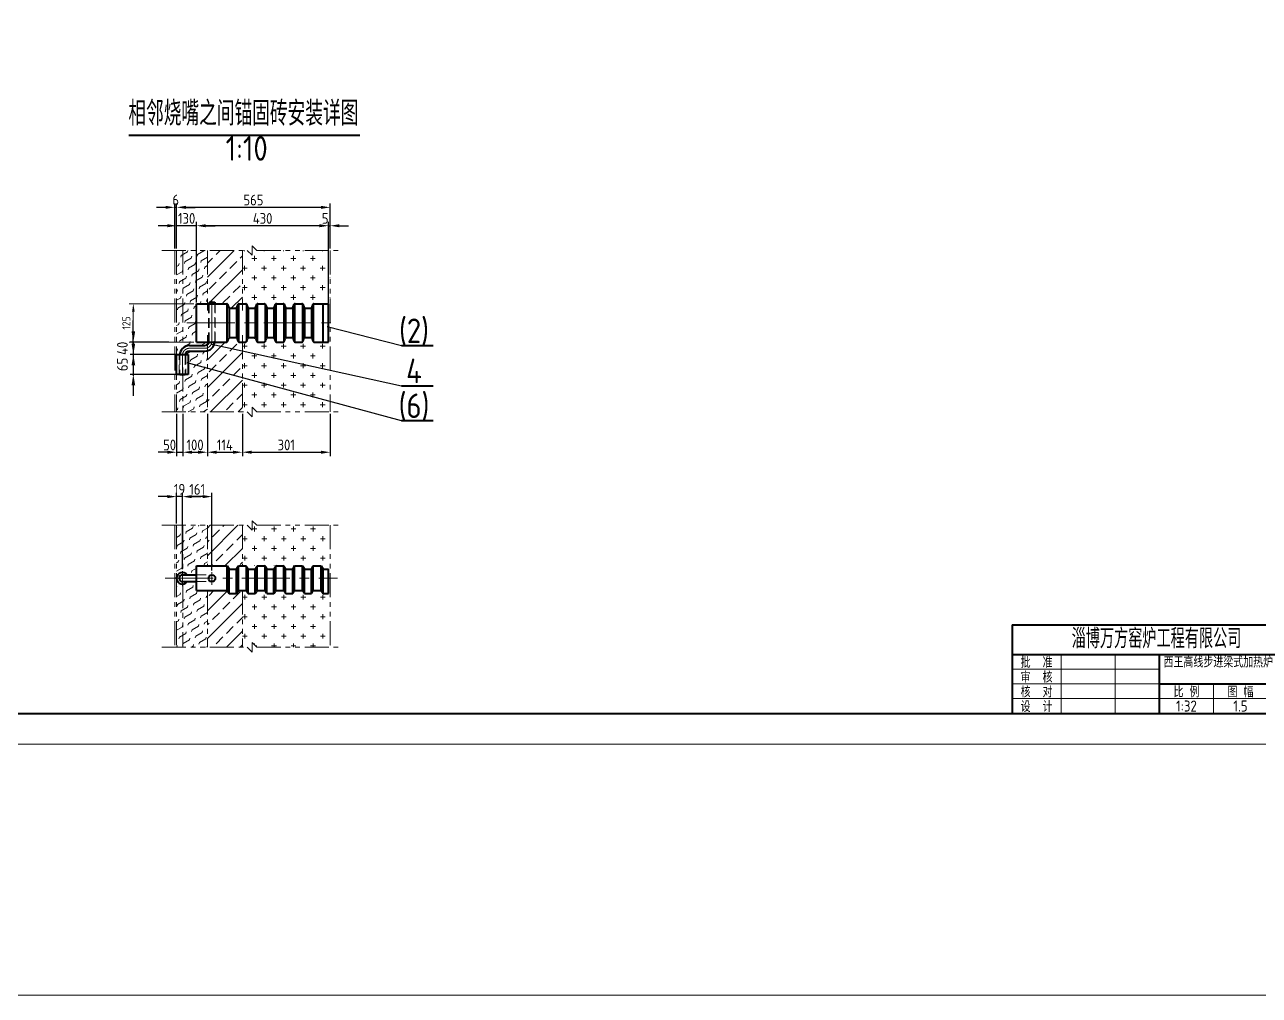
# Model space of a CAD drawing. Header units: millimetres. Extents: x 52110 to 400893, y -153728 to 31997.
# Drawn here: x 210312 to 226392, y -58572 to -45935 of the extents above; entities that cross this region are included whole.
import ezdxf
from ezdxf.enums import TextEntityAlignment as Align

# ---------------------------------------------------------------- set-up
doc = ezdxf.new("R2010")
doc.units = ezdxf.units.MM
doc.header["$LTSCALE"] = 500
for name, pattern in [('CENTER', [2, 1.25, -0.25, 0.25, -0.25]), ('DASHED2', [0.375, 0.25, -0.125]), ('PHANTOM2', [1.25, 0.625, -0.125, 0.125, -0.125, 0.125, -0.125])]:
    doc.linetypes.add(name, pattern=pattern)
for name, color, linetype, lineweight in [('2D', 4, 'PHANTOM2', 20), ('BIAOZHU', 3, 'Continuous', 25), ('POU', 4, 'Continuous', 20), ('SHI', 7, 'Continuous', 40), ('WEN', 3, 'Continuous', 20), ('XI', 2, 'Continuous', 20), ('XU', 6, 'DASHED2', 20), ('ZHONG', 1, 'CENTER', 20)]:
    doc.layers.add(name, color=color, linetype=linetype, lineweight=lineweight)
doc.styles.add('GB', font='gbenor.shx', dxfattribs={"bigfont": 'gbcbig.shx'})
doc.dimstyles.new('ISO-25', dxfattribs={"dimscale": 40, "dimtxt": 3.5, "dimasz": 3.5, "dimexe": 1.8, "dimexo": 1.25, "dimgap": 1.3, "dimtad": 1, "dimdsep": 46, "dimtxsty": 'GB', "dimcen": 0, "dimclrd": 3, "dimclre": 3, "dimclrt": 256, "dimadec": 0, "dimazin": 0, "dimtfac": 1, "dimtix": 1, "dimtmove": 0, "dimatfit": 3, "dimldrblk": 'DOTSMALL', "dimfxl": 0, "dimlwd": 20, "dimlwe": 20, "dimarcsym": 0})
doc.dimstyles.new('ISO-25$0', dxfattribs={"dimscale": 40, "dimtxt": 3.5, "dimasz": 3.5, "dimexe": 1, "dimexo": 0.2, "dimgap": 1.2, "dimtad": 1, "dimtoh": 1, "dimdec": 1, "dimzin": 9, "dimdsep": 46, "dimtxsty": 'GB', "dimcen": 0, "dimclrd": 3, "dimclre": 3, "dimclrt": 256, "dimadec": 0, "dimazin": 2, "dimtfac": 1, "dimtdec": 1, "dimtix": 1, "dimtmove": 0, "dimatfit": 3, "dimldrblk": 'DOTSMALL', "dimfxl": 0, "dimlwd": -1, "dimlwe": 20, "dimarcsym": 0})

# ---------------------------------------------------------------- blocks, each defined once
blk = doc.blocks.new('*D1347')
at = {"layer": 'BIAOZHU', "color": 3, "lineweight": 20}
for p, q in [((212513, -49568), (211673, -49568)), ((211727, -49673), (211727, -49963)), ((212513, -50068), (211673, -50068))]:
    blk.add_line(p, q, dxfattribs=at)
at = {"layer": 'BIAOZHU', "color": 3}
for points in [[(211710, -49673), (211745, -49673), (211727, -49568)], [(211710, -49963), (211745, -49963), (211727, -50068)]]:
    blk.add_solid(points, dxfattribs=at)
at = {"layer": 'Defpoints', "color": 0}
for p in [(212551, -49568), (211727, -50068), (212551, -50068)]:
    blk.add_point(p, dxfattribs=at)
at = {"layer": 'BIAOZHU', "insert": (211636, -49818), "char_height": 105, "attachment_point": 5, "rotation": 90, "style": 'GB'}
blk.add_mtext('125', dxfattribs=at)
blk = doc.blocks.new('_DotSmall')
at = {"color": 0, "linetype": 'ByBlock', "const_width": 0.5}
blk.add_lwpolyline([(-0.0625, 0, 1), (0.0625, 0, 1)], format="xyb", close=True, dxfattribs=at)
blk = doc.blocks.new('*D1348')
at = {"layer": 'BIAOZHU', "color": 3}
for p, q in [((211727, -49928), (211727, -49788)), ((212191, -50068), (211687, -50068)), ((211727, -50068), (211727, -50228)), ((212283, -50228), (211687, -50228)), ((211727, -50368), (211727, -50508))]:
    blk.add_line(p, q, dxfattribs=at)
for points in [[(211704, -49928), (211751, -49928), (211727, -50068)], [(211704, -50368), (211751, -50368), (211727, -50228)]]:
    blk.add_solid(points, dxfattribs=at)
at = {"layer": 'Defpoints', "color": 0}
for p in [(212199, -50068), (211727, -50228), (212291, -50228)]:
    blk.add_point(p, dxfattribs=at)
at = {"layer": 'BIAOZHU', "insert": (211585, -50148), "char_height": 140, "attachment_point": 5, "rotation": 90, "style": 'GB'}
blk.add_mtext('40', dxfattribs=at)
blk = doc.blocks.new('*D1349')
at = {"layer": 'BIAOZHU', "color": 3}
for p, q in [((211727, -50088), (211727, -49948)), ((212283, -50228), (211687, -50228)), ((211727, -50228), (211727, -50488)), ((212283, -50488), (211687, -50488)), ((211727, -50628), (211727, -50768))]:
    blk.add_line(p, q, dxfattribs=at)
for points in [[(211704, -50088), (211751, -50088), (211727, -50228)], [(211704, -50628), (211751, -50628), (211727, -50488)]]:
    blk.add_solid(points, dxfattribs=at)
at = {"layer": 'Defpoints', "color": 0}
for p in [(212291, -50228), (211727, -50488), (212291, -50488)]:
    blk.add_point(p, dxfattribs=at)
at = {"layer": 'BIAOZHU', "insert": (211585, -50358), "char_height": 140, "attachment_point": 5, "rotation": 90, "style": 'GB'}
blk.add_mtext('65', dxfattribs=at)

msp = doc.modelspace()

# ---------------------------------------------------------------- hatches: boundary and pattern name
at = {"layer": '2D'}
h = msp.add_hatch(dxfattribs=at)
h.set_pattern_fill('FLEX', color=256, scale=15, angle=30, style=0)
h.set_pattern_definition([(30, (-274914.14, -528564.15), (-47.625, 82.48892), [95.25, -95.25]), (75, (-274831.65, -528516.52), (-47.6250206, 82.4889553), [23.8125, -87.0789, 23.8125, -134.7039])])
h.paths.add_polyline_path([(212690.84714, -48873.18588), (212290.84714, -48873.18588), (212290.84714, -50227.57512), (212331.41088, -50227.57512, -0.3869742694), (212458.84714, -50111.57512), (212658.84714, -50111.57512, 0.153244359), (212690.84714, -50101.53163), (212690.84714, -50067.57512), (212550.84714, -50067.57512), (212550.84714, -49567.57512), (212690.84714, -49567.57512)])
h.paths.add_polyline_path([(212690.84714, -50179.51059, -0.0632542239), (212658.84714, -50183.57512), (212458.84714, -50183.57512, 0.3522849494), (212404.14796, -50227.57512), (212442.84714, -50227.57512), (212442.84714, -50487.57512), (212370.84714, -50487.57512), (212370.84714, -50976.38937), (212690.84714, -50976.38937)])
h.paths.add_polyline_path([(212370.84714, -50487.57512), (212330.84714, -50487.57512), (212290.84714, -50487.57512), (212290.84714, -50976.38937), (212370.84714, -50976.38937)])
at = {"layer": 'POU'}
h = msp.add_hatch(dxfattribs=at)
h.set_pattern_fill('ANSI33', color=256, scale=40, style=0)
h.set_pattern_definition([(45, (-274914.14, -528564.15), (-179.60512, 179.60512), []), (45, (-274734.53, -528564.15), (-179.60512, 179.60512), [127, -63.5])])
h.paths.add_polyline_path([(213146.84714, -48873.18588), (212690.84714, -48873.18588), (212690.84714, -49567.57512), (212714.84714, -49567.57512), (212714.84714, -49547.57512), (212786.84714, -49547.57512), (212786.84714, -49567.57512), (212942.72274, -49567.57512, -0.1881034995), (212950.84714, -49570.74369), (212950.84714, -50064.40656, 0.11210775), (212953.86446, -50060.03181), (212971.82981, -50015.11844, -0.3066784416), (212982.97153, -50007.57512), (213062.72274, -50007.57512, -0.3066784416), (213073.86446, -50015.11844), (213091.82981, -50060.03181, 0.1121077499), (213094.84714, -50064.40656), (213094.84714, -49570.74369, -0.1881034995), (213102.97153, -49567.57512), (213146.84714, -49567.57512)])
h.paths.add_polyline_path([(212690.84714, -50976.38937), (213146.84714, -50976.38937), (213146.84714, -50067.57512), (213102.97153, -50067.57512, -0.1881034995), (213094.84714, -50064.40656), (213094.84714, -49570.74369, 0.11210775), (213091.82981, -49575.11844), (213073.86446, -49620.03181, -0.3066784416), (213062.72274, -49627.57512), (212982.97153, -49627.57512, -0.3066784416), (212971.82981, -49620.03181), (212953.86446, -49575.11844, 0.1121077499), (212950.84714, -49570.74369), (212950.84714, -50064.40656, -0.1881034995), (212942.72274, -50067.57512), (212786.28339, -50067.57512, -0.3159854309), (212690.84714, -50179.51059)])
h = msp.add_hatch(dxfattribs=at)
h.set_pattern_fill('CROSS', color=256, scale=20, style=0)
h.set_pattern_definition([(0, (-111340.76, -217887.23), (127, 127), [63.5, -190.5]), (90, (-111309.01, -217918.98), (-127, 127), [63.5, -190.5])])
h.paths.add_polyline_path([(214290.84714, -50017.57512), (213146.84714, -50017.57512), (213146.84714, -50976.38937), (213210.42392, -50976.38937), (213273.78211, -51039.74756), (213273.78211, -50916.47608), (213333.6954, -50976.38937), (214290.84714, -50976.38937)])
h.paths.add_polyline_path([(213146.84714, -49567.57512), (214290.84714, -49567.57512), (214290.84714, -48873.18588), (213333.6954, -48873.18588), (213273.78211, -48813.2726), (213273.78211, -48936.54407), (213210.42392, -48873.18588), (213146.84714, -48873.18588)])
h = msp.add_hatch(dxfattribs=at)
h.set_pattern_fill('CROSS', color=256, scale=20, style=0)
h.set_pattern_definition([(0, (-274914.14, -528241.72), (127, 127), [63.5, -190.5]), (90, (-274882.39, -528273.47), (-127, 127), [63.5, -190.5])])
h.paths.add_polyline_path([(213333.6954, -52452.2389), (213273.78211, -52392.32561), (213273.78211, -52515.59708), (213210.42392, -52452.2389), (213146.84714, -52452.2389), (213146.84714, -52982.32406), (214290.84714, -52982.32406), (214290.84714, -52452.2389)])
h.paths.add_polyline_path([(213146.84714, -53342.32406), (213146.84714, -54038.95106), (213210.42392, -54038.95106), (213273.78211, -54102.30924), (213273.78211, -53979.03777), (213333.6954, -54038.95106), (214290.84714, -54038.95106), (214290.84714, -53342.32406)])
h = msp.add_hatch(dxfattribs=at)
h.set_pattern_fill('FLEX', color=256, scale=15, angle=30, style=0)
h.set_pattern_definition([(30, (-274914.14, -528241.72), (-47.625, 82.48892), [95.25, -95.25]), (75, (-274831.65, -528194.096), (-47.6250206, 82.4889553), [23.8125, -87.0789, 23.8125, -134.7039])])
h.paths.add_polyline_path([(212370.84714, -53066.4294, -0.229060417), (212428.81487, -53098.32406), (212550.84714, -53098.32406), (212550.84714, -52982.32406), (212690.84714, -52982.32406), (212690.84714, -52452.2389), (212370.84714, -52452.2389)])
h.paths.add_polyline_path([(212370.84714, -54038.95106), (212690.84714, -54038.95106), (212690.84714, -53302.32406), (212550.84714, -53302.32406), (212550.84714, -53186.32406), (212428.81487, -53186.32406, -0.229060417), (212370.84714, -53218.21872)])
h.paths.add_polyline_path([(212370.84714, -53218.21872, -0.4297215772), (212290.84714, -53142.32406), (212290.84714, -54038.95106), (212370.84714, -54038.95106)])
h.paths.add_polyline_path([(212370.84714, -52452.2389), (212290.84714, -52452.2389), (212290.84714, -53142.32406, -0.4297215772), (212370.84714, -53066.4294)])
h = msp.add_hatch(dxfattribs=at)
h.set_pattern_fill('ANSI33', color=256, scale=40, style=0)
h.set_pattern_definition([(45, (-274914.14, -528241.72), (-179.60512, 179.60512), []), (45, (-274734.53, -528241.72), (-179.60512, 179.60512), [127, -63.5])])
h.paths.add_polyline_path([(212750.84714, -52452.2389), (212690.84714, -52452.2389), (212690.84714, -52982.32406), (212750.84714, -52982.32406)])
h.paths.add_polyline_path([(212750.84714, -52982.32406), (212950.84714, -52982.32406), (212974.84714, -53022.32406), (213070.84714, -53022.32406), (213094.84714, -52982.32406), (213146.84714, -52982.32406), (213146.84714, -52452.2389), (212750.84714, -52452.2389)])
h.paths.add_polyline_path([(212690.84714, -54038.95106), (213146.84714, -54038.95106), (213146.84714, -53302.32406), (213094.84714, -53302.32406), (213070.84714, -53342.32406), (212974.84714, -53342.32406), (212950.84714, -53302.32406), (212690.84714, -53302.32406)])

# ---------------------------------------------------------------- linework, layer by layer
at = {"layer": '2D'}
for p, q in [((212099.40064, -48873.18588), (213210.42392, -48873.18588)), ((212266.84714, -48873.18588), (212266.84714, -50976.38937)), ((212290.84714, -48873.18588), (212290.84714, -50976.38937)), ((212370.84714, -48873.18588), (212370.84714, -50056.62352)), ((212690.84714, -48873.18588), (212690.84714, -49657.57512)), ((213146.84714, -48873.18588), (213146.84714, -49657.57512)), ((213210.42392, -48873.18588), (213273.78211, -48936.54407)), ((213273.78211, -48936.54407), (213273.78211, -48813.2726)), ((213273.78211, -48813.2726), (213333.6954, -48873.18588)), ((213333.6954, -48873.18588), (214397.05432, -48873.18588)), ((214290.84714, -48873.18588), (214290.84714, -50976.38937)), ((212690.84714, -49977.57512), (212690.84714, -50976.38937)), ((213146.84714, -49977.57512), (213146.84714, -50976.38937)), ((212370.84714, -50397.57512), (212370.84714, -50976.38937)), ((213273.78211, -51039.74756), (213273.78211, -50916.47608)), ((213273.78211, -50916.47608), (213333.6954, -50976.38937)), ((212099.40064, -50976.38937), (213210.42392, -50976.38937)), ((213210.42392, -50976.38937), (213273.78211, -51039.74756)), ((213333.6954, -50976.38937), (214397.05432, -50976.38937)), ((213273.78211, -52515.59708), (213273.78211, -52392.32561)), ((213273.78211, -52392.32561), (213333.6954, -52452.2389)), ((212099.40064, -52452.2389), (213210.42392, -52452.2389)), ((212266.84714, -52452.2389), (212266.84714, -54038.95106)), ((212290.84714, -52452.2389), (212290.84714, -54038.95106)), ((212370.84714, -52452.2389), (212370.84714, -53066.4294)), ((212690.84714, -52452.2389), (212690.84714, -52982.32406)), ((213146.84714, -52452.2389), (213146.84714, -52982.32406)), ((213210.42392, -52452.2389), (213273.78211, -52515.59708)), ((213333.6954, -52452.2389), (214397.05432, -52452.2389)), ((214290.84714, -52452.2389), (214290.84714, -54038.95106)), ((212370.84714, -53218.21872), (212370.84714, -54038.95106)), ((212690.84714, -53302.32406), (212690.84714, -54038.95106)), ((213146.84714, -53302.32406), (213146.84714, -54038.95106)), ((213273.78211, -54102.30924), (213273.78211, -53979.03777)), ((213273.78211, -53979.03777), (213333.6954, -54038.95106)), ((212099.40064, -54038.95106), (213210.42392, -54038.95106)), ((213210.42392, -54038.95106), (213273.78211, -54102.30924)), ((213333.6954, -54038.95106), (214397.05432, -54038.95106))]:
    msp.add_line(p, q, dxfattribs=at)
at = {"layer": 'BIAOZHU'}
for p, q in [((212146.84714, -48312.60165), (212026.84714, -48312.60165)), ((212266.84714, -48848.18588), (212266.84714, -48262.60165)), ((212290.84714, -48312.60165), (212266.84714, -48312.60165)), ((212290.84714, -48848.18588), (212290.84714, -48262.60165)), ((212290.84714, -48848.18588), (212290.84714, -48262.60165)), ((214170.84714, -48312.60165), (212410.84714, -48312.60165)), ((212410.84714, -48312.60165), (212530.84714, -48312.60165)), ((214290.84714, -48848.18588), (214290.84714, -48262.60165)), ((212170.84714, -48552.20863), (212050.84714, -48552.20863)), ((212290.84714, -48848.18588), (212290.84714, -48502.20863)), ((212550.84714, -48552.20863), (212290.84714, -48552.20863)), ((212550.84714, -49553.46126), (212550.84714, -48502.20863)), ((212550.84714, -49553.46126), (212550.84714, -48502.20863)), ((214150.84714, -48552.20863), (212670.84714, -48552.20863)), ((212670.84714, -48552.20863), (212790.84714, -48552.20863)), ((214150.84714, -48552.20863), (214030.84714, -48552.20863)), ((214270.84714, -49559.31148), (214270.84714, -48502.20863)), ((214270.84714, -49559.31148), (214270.84714, -48502.20863)), ((214270.84714, -48552.20863), (214290.84714, -48552.20863)), ((214290.84714, -48848.18588), (214290.84714, -48502.20863)), ((214410.84714, -48552.20863), (214530.84714, -48552.20863)), ((215220.64778, -50117.37359), (214251.11636, -49868.16887)), ((215220.64778, -50639.85035), (212749.60893, -50097.00171)), ((215220.64778, -51093.62013), (212428.19578, -50337.79441)), ((212290.84714, -51001.38937), (212290.84714, -51551.21805)), ((212370.84714, -51001.38937), (212370.84714, -51551.21805)), ((212370.84714, -51001.38937), (212370.84714, -51551.21805)), ((212690.84714, -51001.38937), (212690.84714, -51551.21805)), ((212690.84714, -51001.38937), (212690.84714, -51551.21805)), ((213146.84714, -51001.38937), (213146.84714, -51551.21805)), ((213146.84714, -51001.38937), (213146.84714, -51551.21805)), ((214290.84714, -51001.38937), (214290.84714, -51551.21805)), ((212170.84714, -51501.21805), (212050.84714, -51501.21805)), ((212290.84714, -51501.21805), (212370.84714, -51501.21805)), ((212490.84714, -51501.21805), (212610.84714, -51501.21805)), ((212490.84714, -51501.21805), (212570.84714, -51501.21805)), ((212810.84714, -51501.21805), (213026.84714, -51501.21805)), ((213266.84714, -51501.21805), (214170.84714, -51501.21805)), ((212170.84714, -52079.21957), (212050.84714, -52079.21957)), ((212290.84714, -52427.2389), (212290.84714, -52029.21957)), ((212366.84714, -52079.21957), (212290.84714, -52079.21957)), ((212366.84714, -53023.85177), (212366.84714, -52029.21957)), ((212366.84714, -53023.85177), (212366.84714, -52029.21957)), ((212630.84714, -52079.21957), (212486.84714, -52079.21957)), ((212486.84714, -52079.21957), (212606.84714, -52079.21957)), ((212750.84714, -53041.61949), (212750.84714, -52029.21957))]:
    msp.add_line(p, q, dxfattribs=at)
for points in [[(212146.84714, -48292.60165), (212146.84714, -48332.60165), (212266.84714, -48312.60165)], [(212410.84714, -48292.60165), (212410.84714, -48332.60165), (212290.84714, -48312.60165)], [(212410.84714, -48292.60165), (212410.84714, -48332.60165), (212290.84714, -48312.60165)], [(214170.84714, -48292.60165), (214170.84714, -48332.60165), (214290.84714, -48312.60165)], [(212170.84714, -48532.20863), (212170.84714, -48572.20863), (212290.84714, -48552.20863)], [(212670.84714, -48532.20863), (212670.84714, -48572.20863), (212550.84714, -48552.20863)], [(212670.84714, -48532.20863), (212670.84714, -48572.20863), (212550.84714, -48552.20863)], [(214150.84714, -48532.20863), (214150.84714, -48572.20863), (214270.84714, -48552.20863)], [(214150.84714, -48532.20863), (214150.84714, -48572.20863), (214270.84714, -48552.20863)], [(214410.84714, -48532.20863), (214410.84714, -48572.20863), (214290.84714, -48552.20863)], [(212170.84714, -51481.21805), (212170.84714, -51521.21805), (212290.84714, -51501.21805)], [(212490.84714, -51481.21805), (212490.84714, -51521.21805), (212370.84714, -51501.21805)], [(212490.84714, -51481.21805), (212490.84714, -51521.21805), (212370.84714, -51501.21805)], [(212570.84714, -51481.21805), (212570.84714, -51521.21805), (212690.84714, -51501.21805)], [(212810.84714, -51481.21805), (212810.84714, -51521.21805), (212690.84714, -51501.21805)], [(213026.84714, -51481.21805), (213026.84714, -51521.21805), (213146.84714, -51501.21805)], [(213266.84714, -51481.21805), (213266.84714, -51521.21805), (213146.84714, -51501.21805)], [(214170.84714, -51481.21805), (214170.84714, -51521.21805), (214290.84714, -51501.21805)], [(212170.84714, -52059.21957), (212170.84714, -52099.21957), (212290.84714, -52079.21957)], [(212486.84714, -52059.21957), (212486.84714, -52099.21957), (212366.84714, -52079.21957)], [(212486.84714, -52059.21957), (212486.84714, -52099.21957), (212366.84714, -52079.21957)], [(212630.84714, -52059.21957), (212630.84714, -52099.21957), (212750.84714, -52079.21957)]]:
    msp.add_solid(points, dxfattribs=at)
at = {"layer": 'SHI'}
for p, q in [((211670.43049, -47373.35508), (214679.15328, -47373.35508)), ((212550.84714, -50067.57512), (212550.84714, -49567.57512)), ((212550.84714, -49567.57512), (212942.72274, -49567.57512)), ((212714.84714, -49547.57512), (212786.84714, -49547.57512)), ((212714.84714, -49547.57512), (212714.84714, -49567.57512)), ((212786.84714, -49547.57512), (212786.84714, -49567.57512)), ((212950.84714, -50064.40656), (212950.84714, -49570.74369)), ((212953.86446, -49575.11844), (212971.82981, -49620.03181)), ((212974.84714, -49624.40656), (212974.84714, -50010.74369)), ((212982.97153, -49627.57512), (213062.72274, -49627.57512)), ((213070.84714, -49624.40656), (213070.84714, -50010.74369)), ((213073.86446, -49620.03181), (213091.82981, -49575.11844)), ((213094.84714, -49570.74369), (213094.84714, -50064.40656)), ((213102.97153, -49567.57512), (213190.72274, -49567.57512)), ((213198.84714, -49570.74369), (213198.84714, -50064.40656)), ((213201.86446, -49575.11844), (213219.82981, -49620.03181)), ((213222.84714, -49624.40656), (213222.84714, -50010.74369)), ((213230.97153, -49627.57512), (213306.72274, -49627.57512)), ((213314.84714, -49624.40656), (213314.84714, -50010.74369)), ((213317.86446, -49620.03181), (213335.82981, -49575.11844)), ((213338.84714, -49570.74369), (213338.84714, -50064.40656)), ((213346.97153, -49567.57512), (213434.72274, -49567.57512)), ((213442.84714, -49570.74369), (213442.84714, -50064.40656)), ((213445.86446, -49575.11844), (213463.82981, -49620.03181)), ((213466.84714, -49624.40656), (213466.84714, -50010.74369)), ((213474.97153, -49627.57512), (213550.72274, -49627.57512)), ((213558.84714, -49624.40656), (213558.84714, -50010.74369)), ((213561.86446, -49620.03181), (213579.82981, -49575.11844)), ((213582.84714, -49570.74369), (213582.84714, -50064.40656)), ((213590.97153, -49567.57512), (213678.72274, -49567.57512)), ((213686.84714, -49570.74369), (213686.84714, -50064.40656)), ((213689.86446, -49575.11844), (213707.82981, -49620.03181)), ((213710.84714, -49624.40656), (213710.84714, -50010.74369)), ((213718.97153, -49627.57512), (213794.72274, -49627.57512)), ((213802.84714, -49624.40656), (213802.84714, -50010.74369)), ((213805.86446, -49620.03181), (213823.82981, -49575.11844)), ((213826.84714, -49570.74369), (213826.84714, -50064.40656)), ((213834.97153, -49567.57512), (213922.72274, -49567.57512)), ((213930.84714, -49570.74369), (213930.84714, -50064.40656)), ((213933.86446, -49575.11844), (213951.82981, -49620.03181)), ((213954.84714, -49624.40656), (213954.84714, -50010.74369)), ((213962.97153, -49627.57512), (214038.72274, -49627.57512)), ((214046.84714, -49624.40656), (214046.84714, -50010.74369)), ((214049.86446, -49620.03181), (214067.82981, -49575.11844)), ((214070.84714, -49570.74369), (214070.84714, -50064.40656)), ((214078.97153, -49567.57512), (214270.84714, -49567.57512)), ((214198.84714, -50067.57512), (214198.84714, -49567.57512)), ((214270.84714, -50067.57512), (214270.84714, -49567.57512)), ((212982.97153, -50007.57512), (213062.72274, -50007.57512)), ((213230.97153, -50007.57512), (213306.72274, -50007.57512)), ((213474.97153, -50007.57512), (213550.72274, -50007.57512)), ((213718.97153, -50007.57512), (213794.72274, -50007.57512)), ((213962.97153, -50007.57512), (214038.72274, -50007.57512)), ((212458.84714, -50111.57512), (212658.84714, -50111.57512)), ((212550.84714, -50067.57512), (212942.72274, -50067.57512)), ((212953.86446, -50060.03181), (212971.82981, -50015.11844)), ((213073.86446, -50015.11844), (213091.82981, -50060.03181)), ((213102.97153, -50067.57512), (213190.72274, -50067.57512)), ((213201.86446, -50060.03181), (213219.82981, -50015.11844)), ((213317.86446, -50015.11844), (213335.82981, -50060.03181)), ((213346.97153, -50067.57512), (213434.72274, -50067.57512)), ((213445.86446, -50060.03181), (213463.82981, -50015.11844)), ((213561.86446, -50015.11844), (213579.82981, -50060.03181)), ((213590.97153, -50067.57512), (213678.72274, -50067.57512)), ((213689.86446, -50060.03181), (213707.82981, -50015.11844)), ((213805.86446, -50015.11844), (213823.82981, -50060.03181)), ((213834.97153, -50067.57512), (213922.72274, -50067.57512)), ((213933.86446, -50060.03181), (213951.82981, -50015.11844)), ((214049.86446, -50015.11844), (214067.82981, -50060.03181)), ((214078.97153, -50067.57512), (214270.84714, -50067.57512)), ((215632.85422, -50117.37359), (215220.64778, -50117.37359)), ((212290.84714, -50227.57512), (212442.84714, -50227.57512)), ((212290.84714, -50487.57512), (212290.84714, -50227.57512)), ((212442.84714, -50227.57512), (212442.84714, -50487.57512)), ((212458.84714, -50183.57512), (212658.84714, -50183.57512)), ((212442.84714, -50487.57512), (212290.84714, -50487.57512)), ((212330.84714, -50487.57512), (212402.84714, -50487.57512)), ((215632.85422, -50639.85035), (215220.64778, -50639.85035)), ((215632.85422, -51093.62013), (215220.64778, -51093.62013)), ((212550.84714, -52982.32406), (212950.84714, -52982.32406)), ((212550.84714, -53302.32406), (212550.84714, -52982.32406)), ((212950.84714, -52982.32406), (212974.84714, -53022.32406)), ((212950.84714, -53302.32406), (212950.84714, -52982.32406)), ((212974.84714, -53022.32406), (213070.84714, -53022.32406)), ((212974.84714, -53342.32406), (212974.84714, -53022.32406)), ((213070.84714, -53022.32406), (213094.84714, -52982.32406)), ((213070.84714, -53342.32406), (213070.84714, -53022.32406)), ((213094.84714, -52982.32406), (213192.05285, -52982.32406)), ((213094.84714, -53302.32406), (213094.84714, -52982.32406)), ((213198.84714, -53304.43276), (213198.84714, -52984.43276)), ((213202.34277, -52988.15011), (213219.35151, -53016.49801)), ((213222.84714, -53340.21535), (213222.84714, -53020.21535)), ((213229.64142, -53022.32406), (213308.05285, -53022.32406)), ((213314.84714, -53340.21535), (213314.84714, -53020.21535)), ((213318.34277, -53016.49801), (213335.35151, -52988.15011)), ((213338.84714, -53304.43276), (213338.84714, -52984.43276)), ((213345.64142, -52982.32406), (213436.05285, -52982.32406)), ((213442.84714, -53304.43276), (213442.84714, -52984.43276)), ((213446.34277, -52988.15011), (213463.35151, -53016.49801)), ((213466.84714, -53340.21535), (213466.84714, -53020.21535)), ((213473.64142, -53022.32406), (213552.05285, -53022.32406)), ((213558.84714, -53340.21535), (213558.84714, -53020.21535)), ((213562.34277, -53016.49801), (213579.35151, -52988.15011)), ((213582.84714, -53304.43276), (213582.84714, -52984.43276)), ((213589.64142, -52982.32406), (213680.05285, -52982.32406)), ((213686.84714, -53304.43276), (213686.84714, -52984.43276)), ((213690.34277, -52988.15011), (213707.35151, -53016.49801)), ((213710.84714, -53340.21535), (213710.84714, -53020.21535)), ((213717.64142, -53022.32406), (213802.84714, -53022.32406)), ((213802.84714, -53022.32406), (213826.84714, -52982.32406)), ((213802.84714, -53342.32406), (213802.84714, -53022.32406)), ((213826.84714, -52982.32406), (213930.84714, -52982.32406)), ((213826.84714, -53302.32406), (213826.84714, -52982.32406)), ((213930.84714, -52982.32406), (213954.84714, -53022.32406)), ((213930.84714, -53302.32406), (213930.84714, -52982.32406)), ((213954.84714, -53022.32406), (214046.84714, -53022.32406)), ((213954.84714, -53342.32406), (213954.84714, -53022.32406)), ((214046.84714, -53022.32406), (214070.84714, -52982.32406)), ((214046.84714, -53342.32406), (214046.84714, -53022.32406)), ((214070.84714, -52982.32406), (214174.84714, -52982.32406)), ((214070.84714, -53302.32406), (214070.84714, -52982.32406)), ((214174.84714, -52982.32406), (214198.84714, -53022.32406)), ((214174.84714, -53302.32406), (214174.84714, -52982.32406)), ((214198.84714, -53022.32406), (214270.84714, -53022.32406)), ((214198.84714, -53342.32406), (214198.84714, -53022.32406)), ((214270.84714, -53342.32406), (214270.84714, -53022.32406)), ((212366.84714, -53098.32406), (212550.84714, -53098.32406)), ((212366.84714, -53186.32406), (212550.84714, -53186.32406)), ((212550.84714, -53302.32406), (212950.84714, -53302.32406)), ((212950.84714, -53302.32406), (212974.84714, -53342.32406)), ((212974.84714, -53342.32406), (213070.84714, -53342.32406)), ((213070.84714, -53342.32406), (213094.84714, -53302.32406)), ((213094.84714, -53302.32406), (213192.05285, -53302.32406)), ((213219.35151, -53336.49801), (213202.34277, -53308.15011)), ((213229.64142, -53342.32406), (213308.05285, -53342.32406)), ((213318.34277, -53336.49801), (213335.35151, -53308.15011)), ((213345.64142, -53302.32406), (213436.05285, -53302.32406)), ((213463.35151, -53336.49801), (213446.34277, -53308.15011)), ((213473.64142, -53342.32406), (213552.05285, -53342.32406)), ((213562.34277, -53336.49801), (213579.35151, -53308.15011)), ((213589.64142, -53302.32406), (213680.05285, -53302.32406)), ((213707.35151, -53336.49801), (213690.34277, -53308.15011)), ((213717.64142, -53342.32406), (213802.84714, -53342.32406)), ((213802.84714, -53342.32406), (213826.84714, -53302.32406)), ((213826.84714, -53302.32406), (213930.84714, -53302.32406)), ((213954.84714, -53342.32406), (213930.84714, -53302.32406)), ((213954.84714, -53342.32406), (214046.84714, -53342.32406)), ((214046.84714, -53342.32406), (214070.84714, -53302.32406)), ((214070.84714, -53302.32406), (214174.84714, -53302.32406)), ((214174.84714, -53302.32406), (214198.84714, -53342.32406)), ((214198.84714, -53342.32406), (214270.84714, -53342.32406)), ((223171.34632, -53749.45688), (223171.34632, -54901.45688)), ((223171.34632, -53749.45688), (228931.34632, -53749.45688)), ((223171.34632, -54133.45688), (228931.34632, -54133.45688)), ((225091.34632, -54901.45688), (225091.34632, -54133.45688)), ((225091.34632, -54517.45688), (228931.34632, -54517.45688))]:
    msp.add_line(p, q, dxfattribs=at)
msp.add_lwpolyline([(196691.34632, -54901.45688), (228931.34632, -54901.45688), (228931.34632, -31941.45688), (196691.34632, -31941.45688)], close=True, dxfattribs=at)
msp.add_circle((212750.84714, -53142.32406), 44, dxfattribs=at)
for centre, radius, start, end in [((212942.72274, -49579.57512), 12, 21.801409486, 90), ((212982.97153, -49615.57512), 12, 201.801409486, 270), ((213062.72274, -49615.57512), 12, 270, 338.198590514), ((213102.97153, -49579.57512), 12, 90, 158.198590514), ((213190.72274, -49579.57512), 12, 21.801409486, 90), ((213230.97153, -49615.57512), 12, 201.801409486, 270), ((213306.72274, -49615.57512), 12, 270, 338.198590514), ((213346.97153, -49579.57512), 12, 90, 158.198590514), ((213434.72274, -49579.57512), 12, 21.801409486, 90), ((213474.97153, -49615.57512), 12, 201.801409486, 270), ((213550.72274, -49615.57512), 12, 270, 338.198590514), ((213590.97153, -49579.57512), 12, 90, 158.198590514), ((213678.72274, -49579.57512), 12, 21.801409486, 90), ((213718.97153, -49615.57512), 12, 201.801409486, 270), ((213794.72274, -49615.57512), 12, 270, 338.198590514), ((213834.97153, -49579.57512), 12, 90, 158.198590514), ((213922.72274, -49579.57512), 12, 21.801409486, 90), ((213962.97153, -49615.57512), 12, 201.801409486, 270), ((214038.72274, -49615.57512), 12, 270, 338.198590514), ((214078.97153, -49579.57512), 12, 90, 158.198590514), ((212982.97153, -50019.57512), 12, 90, 158.198590514), ((213062.72274, -50019.57512), 12, 21.801409486, 90), ((213230.97153, -50019.57512), 12, 90, 158.198590514), ((213306.72274, -50019.57512), 12, 21.801409486, 90), ((213474.97153, -50019.57512), 12, 90, 158.198590514), ((213550.72274, -50019.57512), 12, 21.801409486, 90), ((213718.97153, -50019.57512), 12, 90, 158.198590514), ((213794.72274, -50019.57512), 12, 21.801409486, 90), ((213962.97153, -50019.57512), 12, 90, 158.198590514), ((214038.72274, -50019.57512), 12, 21.801409486, 90), ((212458.84714, -50239.57512), 128, 90, 180), ((212658.84714, -50055.57512), 128, 270, 0), ((212658.84714, -50055.57512), 56, 270, 0), ((212942.72274, -50055.57512), 12, 270, 338.198590514), ((213102.97153, -50055.57512), 12, 201.801409486, 270), ((213190.72274, -50055.57512), 12, 270, 338.198590514), ((213346.97153, -50055.57512), 12, 201.801409486, 270), ((213434.72274, -50055.57512), 12, 270, 338.198590514), ((213590.97153, -50055.57512), 12, 201.801409486, 270), ((213678.72274, -50055.57512), 12, 270, 338.198590514), ((213834.97153, -50055.57512), 12, 201.801409486, 270), ((213922.72274, -50055.57512), 12, 270, 338.198590514), ((214078.97153, -50055.57512), 12, 201.801409486, 270), ((212458.84714, -50239.57512), 56, 90, 180), ((213192.05285, -52994.32406), 12, 30.963756532, 90), ((213229.64142, -53010.32406), 12, 210.963756532, 270), ((213308.05285, -53010.32406), 12, 270, 329.036243468), ((213345.64142, -52994.32406), 12, 90, 149.036243468), ((213436.05285, -52994.32406), 12, 30.963756532, 90), ((213473.64142, -53010.32406), 12, 210.963756532, 270), ((213552.05285, -53010.32406), 12, 270, 329.036243468), ((213589.64142, -52994.32406), 12, 90, 149.036243468), ((213680.05285, -52994.32406), 12, 30.963756532, 90), ((213717.64142, -53010.32406), 12, 210.963756532, 270), ((212366.84714, -53142.32406), 76, 35.376540152, 324.623459848), ((212366.84714, -53142.32406), 44, 90, 270), ((213192.05285, -53314.32406), 12, 30.963756532, 90), ((213229.64142, -53330.32406), 12, 210.963756532, 270), ((213308.05285, -53330.32406), 12, 270, 329.036243468), ((213345.64142, -53314.32406), 12, 90, 149.036243468), ((213436.05285, -53314.32406), 12, 30.963756532, 90), ((213473.64142, -53330.32406), 12, 235.515005756, 270), ((213552.05285, -53330.32406), 12, 270, 329.036243468), ((213589.64142, -53314.32406), 12, 90, 149.036243468), ((213680.05285, -53314.32406), 12, 30.963756532, 90), ((213717.64142, -53330.32406), 12, 210.963756532, 270)]:
    msp.add_arc(centre, radius, start, end, dxfattribs=at)
at = {"layer": 'WEN'}
msp.add_lwpolyline([(152437.52469, 27604.96857), (400892.5669, 27604.96857), (400892.5669, -58572.01068), (152437.52469, -58572.01068)], close=True, dxfattribs=at)
at = {"layer": 'XI'}
for p, q in [((223811.34632, -54901.45688), (223811.34632, -54133.45688)), ((224515.34632, -54901.45688), (224515.34632, -54133.45688)), ((223171.34632, -54325.45688), (225091.34632, -54325.45688)), ((223171.34632, -54517.45688), (225091.34632, -54517.45688)), ((225795.34632, -54901.45688), (225795.34632, -54517.45688)), ((223171.34632, -54709.45688), (226499.34632, -54709.45688))]:
    msp.add_line(p, q, dxfattribs=at)
msp.add_lwpolyline([(195691.34632, -55301.45688), (229331.34632, -55301.45688), (229331.34632, -31541.45688), (195691.34632, -31541.45688)], close=True, dxfattribs=at)
at = {"layer": 'XU'}
for p, q in [((212706.84714, -50067.57512), (212706.84714, -49567.57512)), ((212714.84714, -49567.57512), (212714.84714, -50055.57512)), ((212786.84714, -50055.57512), (212786.84714, -49567.57512)), ((212794.84714, -50067.57512), (212794.84714, -49567.57512)), ((212322.84714, -50487.57512), (212322.84714, -50227.57512)), ((212330.84714, -50239.57512), (212330.84714, -50487.57512)), ((212402.84714, -50239.57512), (212402.84714, -50487.57512)), ((212410.84714, -50227.57512), (212410.84714, -50487.57512)), ((212550.84714, -53098.32406), (212750.84714, -53098.32406)), ((212550.84714, -53186.32406), (212750.84714, -53186.32406))]:
    msp.add_line(p, q, dxfattribs=at)
at = {"layer": 'ZHONG'}
for p, q in [((212750.84714, -50055.57512), (212750.84714, -49515.61108)), ((212750.84714, -49522.14543), (212750.84714, -50055.57512)), ((212425.66886, -49817.57512), (214360.92657, -49817.57512)), ((212458.84714, -50147.57512), (212658.84714, -50147.57512)), ((212366.84714, -50239.57512), (212366.84714, -50506.75495)), ((212366.84714, -53048.85177), (212366.84714, -53236.68049)), ((212750.84714, -53064.30722), (212750.84714, -53225.89263)), ((212142.10408, -53142.32406), (214384.56602, -53142.32406))]:
    msp.add_line(p, q, dxfattribs=at)
for centre, start, end in [((212458.84714, -50239.57512), 90, 180), ((212658.84714, -50055.57512), 270, 0)]:
    msp.add_arc(centre, 92, start, end, dxfattribs=at)

# ---------------------------------------------------------------- texts
at = {"layer": 'BIAOZHU', "char_height": 140, "attachment_point": 5, "style": 'GB'}
for s, insert in [('6', (212278.84714, -48217.60165)), ('565', (213290.84714, -48217.60165)), ('130', (212420.84714, -48457.20863)), ('430', (213410.84714, -48457.20863)), ('5', (214225.43275, -48457.20863)), ('50', (212199.39738, -51406.21805)), ('100', (212530.84714, -51406.21805)), ('114', (212918.84714, -51406.21805)), ('301', (213718.84714, -51406.21805)), ('19', (212328.84714, -51984.21957)), ('161', (212558.84714, -51984.21957))]:
    msp.add_mtext(s, dxfattribs=dict(at, insert=insert))
at = {"layer": 'SHI', "style": 'GB'}
msp.add_text('淄博万方窑炉工程有限公司', height=256, dxfattribs=at).set_placement((223947.34632, -54053.45688))
at = {"layer": 'WEN', "style": 'GB'}
for s, height, p in [('相邻烧嘴之间锚固砖安装详图', 320, (211662.80861, -47249.16413)), ('1:10', 320, (212929.28289, -47705.39603)), ('西王高线步进梁式加热炉', 144, (225145.42144, -54304.90363))]:
    msp.add_text(s, height=height, dxfattribs=at).set_placement(p)
for s, height, p in [('(2)', 320, (215382.71309, -49918.79011)), ('4', 320, (215382.71309, -50441.26686)), ('(6)', 320, (215382.71309, -50895.03664)), ('批  准', 144, (223491.34632, -54229.45688)), ('审  核', 144, (223491.34632, -54421.45688)), ('核  对', 144, (223491.34632, -54613.45688)), ('比 例', 144, (225443.34631, -54613.45688)), ('图 幅', 144, (226147.34632, -54613.45688)), ('设  计', 144, (223491.34632, -54805.45688)), ('1:32', 144, (225443.34631, -54805.45688)), ('1.5', 144, (226147.34632, -54805.45688))]:
    msp.add_text(s, height=height, dxfattribs=at).set_placement(p, align=Align.MIDDLE)

# ---------------------------------------------------------------- dimensions: what is measured, and where the dimension line sits
at = {"layer": 'BIAOZHU'}
for base, p1, p2, text, dimstyle, override, picture, middle in [((211727.26066, -50067.57512), (212550.84714, -49567.57512), (212550.84714, -50067.57512), '125', 'ISO-25', {"dimscale": 30}, '*D1347', (211635.76066, -49817.57512)), ((211727.26066, -50227.57512), (212198.71231, -50067.57512), (212290.84714, -50227.57512), '40', 'ISO-25$0', {"dimgap": 1.8, "dimdec": 2, "dimzin": 8, "dimcen": 0, "dimclrt": 256, "dimadec": 0, "dimazin": 2, "dimtdec": 2, "dimfxl": 1, "dimlwd": 65535, "dimlwe": 65535}, '*D1348', (211585.26066, -50147.57512)), ((211727.26066, -50487.57512), (212290.84714, -50227.57512), (212290.84714, -50487.57512), '65', 'ISO-25$0', {"dimgap": 1.8, "dimdec": 2, "dimzin": 8, "dimcen": 0, "dimclrt": 256, "dimadec": 0, "dimazin": 2, "dimtdec": 2, "dimfxl": 1, "dimlwd": 65535, "dimlwe": 65535}, '*D1349', (211585.26066, -50357.57512))]:
    dim = msp.add_linear_dim(base=base, p1=p1, p2=p2, angle=90, text=text, dimstyle=dimstyle, override=override, dxfattribs=at)
    dim.commit()
    dim.dimension.update_dxf_attribs({"geometry": picture, "text_midpoint": middle})

doc.saveas('drawing.dxf')
